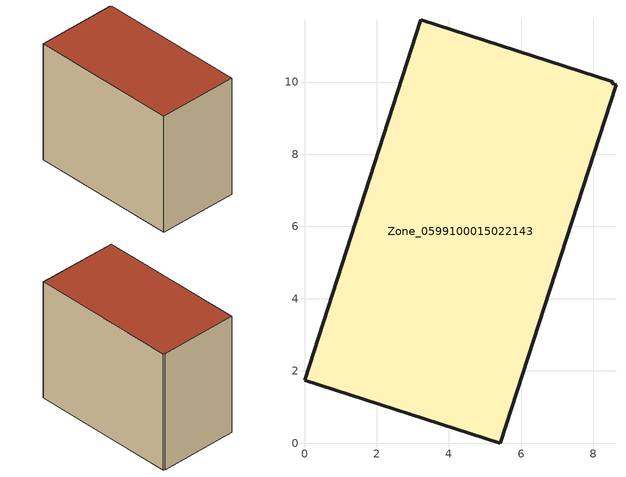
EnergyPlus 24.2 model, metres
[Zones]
Zone_0599100015022143
 floor ground (C_G): 8.63,9.93 5.42,0 0,1.75 3.23,11.72 8.54,10.01 8.52,9.96 z0.98
 wall outside (C_F): 0,1.75 5.42,0 8.63,9.93 8.52,9.96 8.54,10.01 3.23,11.72 0,1.75 z0.98:9.55
 roof outside (C_R): 5.42,0 8.63,9.93 8.52,9.96 8.54,10.01 3.23,11.72 0,1.75 z9.55
[BUILDING]
Pand.0599100015022143: North Axis=0; Terrain=City; Loads Convergence Tolerance Value=0.04; Temperature Convergence Tolerance Value=0.4; Solar Distribution=FullExterior; Maximum Number of Warmup Days=25; Minimum Number of Warmup Days=1
[Site:Location]
Rotterdam.The.Hague.AP_ZH_NLD Design_Conditions: Latitude=51.96; Longitude=4.45; Time Zone=1; Elevation=-4.5
[SITE:GROUNDTEMPERATURE:BUILDINGSURFACE]
18, 18, 18, 18, 18, 18, 18, 18, 18, 18, 18, 18
[MATERIAL] Thermal Absorptance=0.9; Solar Absorptance=0.7; Visible Absorptance=0.7
Name | Roughness | Thickness | Conductivity | Density | Specific Heat
G.TI.2006-2014 | MediumSmooth | 0.15 | 0.06 | 540 | 1210
F.TI.2006-2014 | Rough | 0.3 | 0.12 | 1920 | 840
R.TI.2006-2014 | MediumRough | 0.2 | 0.08 | 1500 | 1000
[CONSTRUCTION]
C_G: G.TI.2006-2014
C_F: F.TI.2006-2014
C_R: R.TI.2006-2014
[ZONE]
Zone_0599100015022143: Type=1; Multiplier=1; Ceiling Height=Autocalculate; Volume=Autocalculate; Floor Area=autocalculate; Part of Total Floor Area=Yes
[ZONEINFILTRATION:DESIGNFLOWRATE]
Infil_Zone_0599100015022143: Zone or ZoneList or Space or SpaceList=Zone_0599100015022143; Schedule=AlwaysOn; Design Flow Rate Calculation Method=Flow/Area; Flow Rate per Floor Area=0.0015; Constant Term Coefficient=1; Temperature Term Coefficient=0; Velocity Term Coefficient=0; Velocity Squared Term Coefficient=0
[HVACTEMPLATE:ZONE:IDEALLOADSAIRSYSTEM]
Zone_0599100015022143: Maximum Heating Supply Air Temperature=50; Minimum Cooling Supply Air Temperature=13; Maximum Heating Supply Air Humidity Ratio=0.0156; Minimum Cooling Supply Air Humidity Ratio=0.0077; Heating Limit=NoLimit; Cooling Limit=NoLimit; Dehumidification Control Type=ConstantSensibleHeatRatio; Cooling Sensible Heat Ratio=0.7; Dehumidification Setpoint=60; Humidification Control Type=None; Humidification Setpoint=30; Outdoor Air Method=None; Outdoor Air Flow Rate per Person=0.00944; Outdoor Air Flow Rate per Zone Floor Area=0; Outdoor Air Flow Rate per Zone=0; Demand Controlled Ventilation Type=None; Outdoor Air Economizer Type=NoEconomizer; Heat Recovery Type=None; Sensible Heat Recovery Effectiveness=0.7; Latent Heat Recovery Effectiveness=0.65
[ZONECONTROL:THERMOSTAT]
ThermostatControl_Zone_0599100015022143: Zone or ZoneList=Zone_0599100015022143; Control Type Schedule=DualSetpointControlType; Control 1=Thermostat_Zone_0599100015022143; Temperature Difference Between Cutout And Setpoint=0
[THERMOSTATSETPOINT:DUALSETPOINT]
Thermostat_Zone_0599100015022143: Heating Setpoint Temperature Schedule=HeatingSetpoint_Zone_0599100015022143; Cooling Setpoint Temperature Schedule=CoolingSetpoint_Zone_0599100015022143
[SCHEDULE:COMPACT]
HeatingSetpoint_Zone_0599100015022143: Through: 12/31, For: AllDays, Until: 24:00, 21
CoolingSetpoint_Zone_0599100015022143: Through: 12/31, For: AllDays, Until: 24:00, 24
DualSetpointControlType: Through: 12/31, For: AllDays, Until: 24:00, 4
AlwaysOn: Through: 12/31, For: AllDays, Until: 24:00, 1
